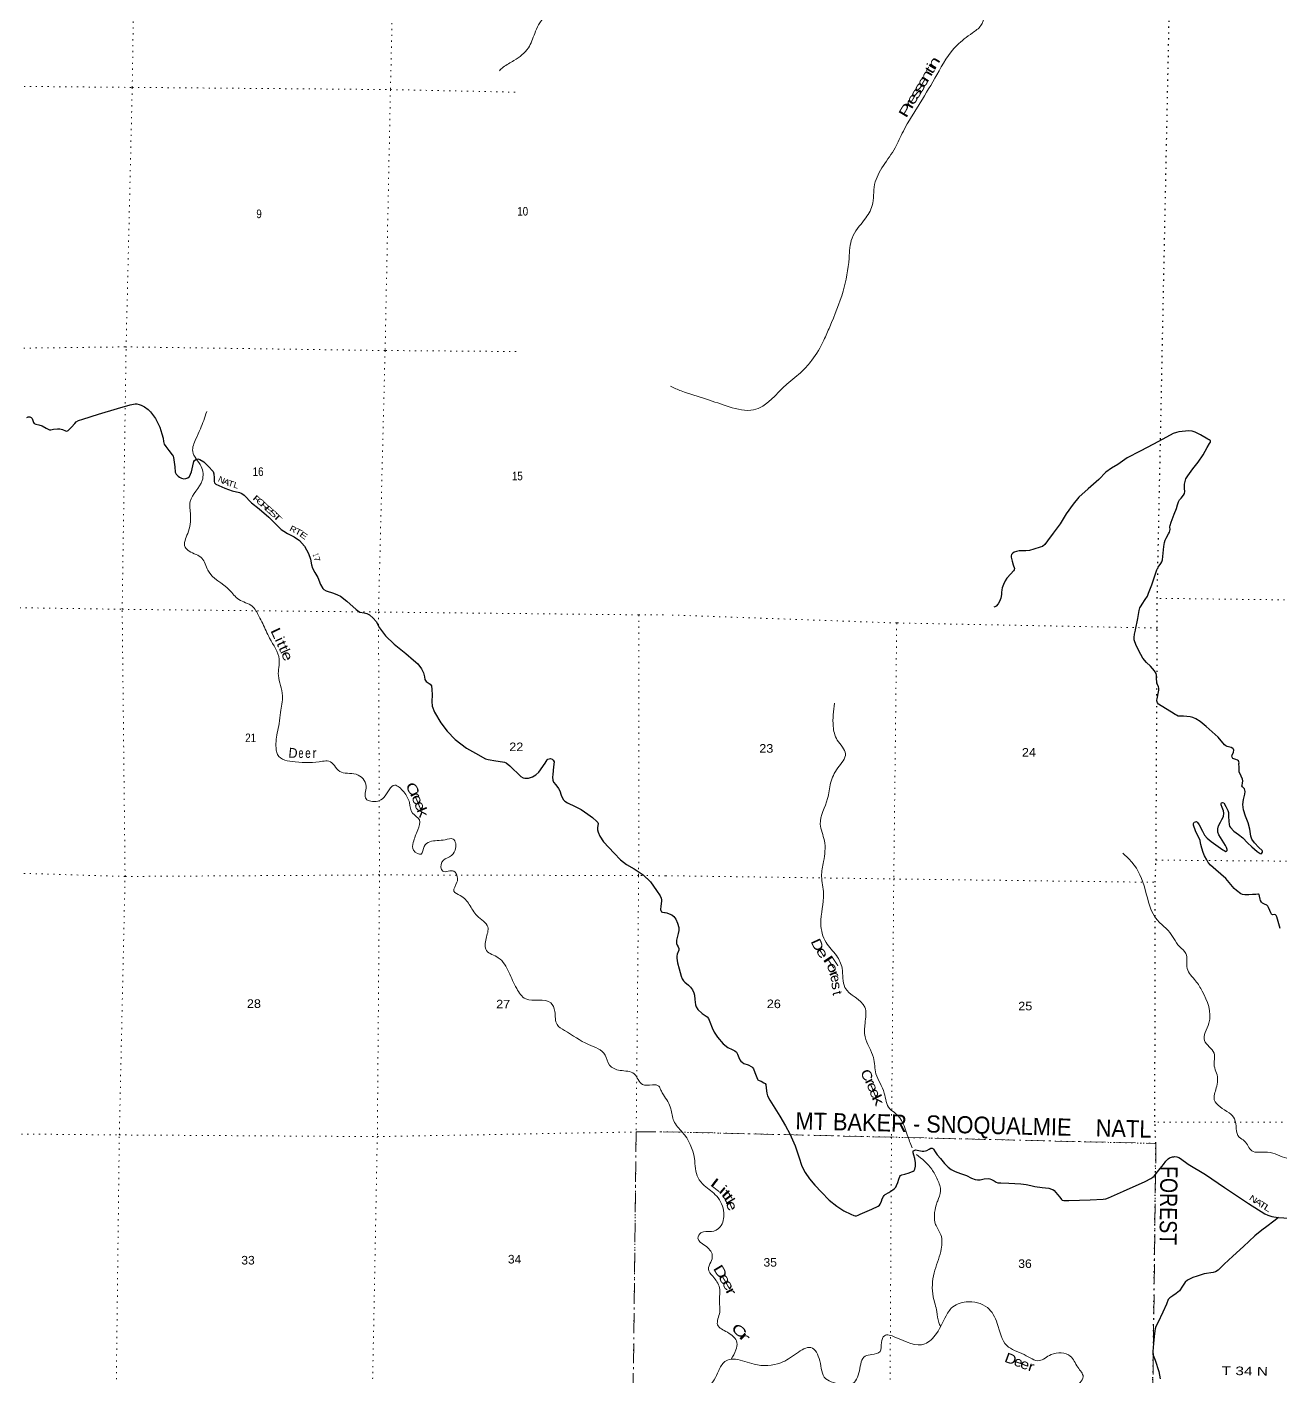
# Model space of a CAD drawing. Header units: feet. Extents: x -1048576 to 137166, y -268550 to 2097152.
# Drawn here: x -227345 to -201786, y 326257 to 353792 of the extents above; entities that cross this region are included whole.
import ezdxf
from ezdxf.enums import TextEntityAlignment as Align

# ---------------------------------------------------------------- set-up
doc = ezdxf.new("R2010")
doc.units = ezdxf.units.FT
doc.header["$LTSCALE"] = 80
doc.linetypes.add('DOT_DASHED', pattern=[7.7, 5, -1.2, 0.3, -1.2])
doc.linetypes.add('DOTTED', pattern=[1.5, 0.3, -1.2])
for name, color, linetype, lineweight in [('29', 7, 'Continuous', 25), ('39', 7, 'Continuous', 13), ('44', 7, 'DOT_DASHED', 13), ('6', 7, 'DOTTED', 25), ('7', 7, 'DOTTED', 13)]:
    doc.layers.add(name, color=color, linetype=linetype, lineweight=lineweight)
doc.layers.add('30', color=7, linetype='Continuous')
doc.layers.add('41', color=7, linetype='Continuous')

msp = doc.modelspace()

# ---------------------------------------------------------------- linework, layer by layer
at = {"layer": '29'}
for points in [[(-227346.52, 345828.68), (-227320.99, 345837.54), (-227287.7, 345841.39), (-227258.4, 345829.46), (-227238.07, 345807.86), (-227211.86, 345724.37), (-227198.24, 345703.83), (-227167.53, 345694.18), (-227100.9, 345680.04), (-227035.93, 345657.46), (-226956.45, 345607.03), (-226886.87, 345577.07), (-226856.58, 345577.07), (-226803.49, 345591.19), (-226724.65, 345597.37), (-226678.89, 345595.23), (-226618.12, 345580.64), (-226560.23, 345554.98), (-226531.49, 345550.81), (-226505.63, 345559.72), (-226437.31, 345630.81), (-226372.93, 345706.05), (-226339.67, 345740.62), (-226296.84, 345764.83)], [(-226296.84, 345764.83), (-226205.3, 345794.94), (-225884.08, 345894.25), (-225499.84, 346012.25), (-225241.23, 346083.87), (-225140.4, 346106.6), (-225103.92, 346106.09), (-225057.97, 346094.49), (-225019.12, 346075.8), (-224946.12, 346047.32), (-224874.81, 345993.05), (-224823.26, 345940.51), (-224724.32, 345807.25), (-224637.56, 345627.59), (-224592.42, 345493.12), (-224570.39, 345403.67), (-224561.98, 345334.75), (-224548.65, 345286.3), (-224511.96, 345234.52), (-224449.41, 345152.17), (-224382.86, 345067.7), (-224364.9, 345041.98), (-224353.99, 345010.42), (-224344.21, 344915.2), (-224332.31, 344823.98), (-224320.86, 344714.57), (-224304.32, 344674.49), (-224262.43, 344628.28), (-224235.67, 344607.86), (-224194.76, 344590.26), (-224148.85, 344579.59), (-224104.11, 344584.03), (-224062.02, 344595.74), (-224032.59, 344620.69), (-223991.82, 344720.74), (-223960.58, 344843.25), (-223942.38, 344927.69), (-223926.73, 344951.12), (-223902.93, 344973.21), (-223862.12, 344981.41), (-223822.22, 344973.27), (-223738.75, 344920.73), (-223647.96, 344837.69), (-223547.83, 344724.12), (-223530.81, 344677.23), (-223526.74, 344596.29), (-223528.56, 344521.57), (-223522.89, 344494.78), (-223492.6, 344468.53), (-223312.01, 344382.94), (-223157.87, 344332.72), (-223007.41, 344296.74), (-222961.55, 344276.7), (-222915.98, 344239.96), (-222766.42, 344084.77), (-222612.04, 343961.8), (-222414.42, 343791.3), (-222292.25, 343671.13), (-222157.91, 343543.74), (-222108.61, 343507.03), (-222030.7, 343458.93), (-221893.48, 343392.69), (-221784.36, 343315.57), (-221686.23, 343203.76), (-221602.63, 343055.1), (-221561.61, 342936.01), (-221540.22, 342820.31), (-221519.86, 342754.24), (-221473.33, 342667.12), (-221415.35, 342562.65), (-221358.33, 342423.1), (-221311.83, 342339.87), (-221291.69, 342318.1), (-221244.35, 342293.78), (-221092.27, 342241.59), (-221011.03, 342213.1), (-220950.43, 342183.59), (-220821.72, 342083.47), (-220631.42, 341914.26), (-220552.79, 341858.69), (-220469.88, 341841.57), (-220413.35, 341829.45), (-220356.35, 341805.43), (-220284.12, 341736.57), (-220224.59, 341664.82), (-220155, 341539.86), (-220033.87, 341377.28), (-219854.5, 341203.18), (-219620.98, 341015.64), (-219458.83, 340880.35), (-219373.46, 340801.7), (-219297.71, 340702.65), (-219260.39, 340622), (-219239.19, 340537.54), (-219232.5, 340480.8), (-219201.83, 340440.27), (-219121.06, 340385.75), (-219096.83, 340353.45), (-219084.07, 340279.16), (-219082.6, 340174.04), (-219090.09, 340032.76)], [(-204732.5, 341494.37), (-204686.19, 341725.93), (-204657.11, 341893.12), (-204644.77, 341942.1), (-204620.42, 341985.18), (-204596.41, 342021.41), (-204534.31, 342113.32), (-204491.15, 342185.64), (-204467.56, 342241.51), (-204402.11, 342412.14), (-204342.47, 342597.01), (-204297.97, 342721.53), (-204268.77, 342777.61), (-204219.5, 342846.97), (-204198.9, 342880.69), (-204185.78, 342923.78), (-204176.3, 342994.26), (-204157.68, 343193.56), (-204143.25, 343276.54), (-204127.71, 343324.7), (-204107.38, 343368.88), (-204059.51, 343454.96), (-204037.78, 343491.44), (-204030.23, 343515.08), (-204028.41, 343542.02), (-204030.28, 343600.1), (-204026.54, 343626.32), (-204005.93, 343693.77), (-203945.72, 343857.11), (-203899.35, 343973.52), (-203874.8, 344045.98), (-203854.76, 344104.09), (-203833.58, 344145.27), (-203802.95, 344184.04), (-203753.51, 344243.83), (-203734.29, 344276.41), (-203726.04, 344316.11), (-203731.07, 344376.79), (-203734.11, 344435.43), (-203732.41, 344467.5), (-203723.05, 344519.96), (-203704.31, 344576.16), (-203666.84, 344636.12), (-203562.75, 344782.09), (-203457.6, 344913.69), (-203355.85, 345065.13), (-203268.84, 345215.62), (-203222.84, 345295.56), (-203205.98, 345325.54), (-203202.23, 345338.65), (-203204.1, 345348.02), (-203211.6, 345355.51), (-203228.46, 345368.63), (-203255.87, 345385.1), (-203409.69, 345476.52), (-203515.09, 345526), (-203576, 345545.93), (-203648.11, 345554.1), (-203711.13, 345550.18), (-203848.65, 345532.25), (-203897.28, 345522.25), (-203964.22, 345499.81), (-204104.69, 345427.39), (-204365.41, 345284.22), (-204638.28, 345139.23), (-204901.43, 345001.43), (-205096.27, 344868.42), (-205225.54, 344795.36), (-205335.65, 344712.35), (-205481.46, 344563.25), (-205702.62, 344372.96), (-205887.17, 344200.25), (-206008.6, 344060.84), (-206149.21, 343861.15), (-206273.68, 343661.18), (-206416.2, 343467.58), (-206525.83, 343309.79), (-206583.62, 343233.98), (-206632.49, 343199.19), (-206681.38, 343181.05), (-206807.18, 343140.7), (-206894.77, 343116.76), (-206973.18, 343109.1), (-207048.39, 343111.14), (-207106.43, 343105.23), (-207162.57, 343095.91), (-207206.67, 343078.15)], [(-207206.67, 343078.15), (-207243.23, 343054.94), (-207260.09, 343032.46), (-207269.46, 343002.48), (-207268.03, 342976.59), (-207251.25, 342895.51), (-207226.29, 342820.35), (-207203.32, 342747.24), (-207205.76, 342719.59), (-207220.32, 342697.02), (-207273.73, 342641.34), (-207356.03, 342547.75), (-207389.35, 342498.52), (-207426.82, 342419.62), (-207451.17, 342356.14), (-207462.97, 342311.13), (-207468.03, 342260.59), (-207468.65, 342214.26), (-207481.15, 342142.56), (-207509.42, 342071.5), (-207535.48, 342026.41), (-207577.53, 341981.71), (-207601.05, 341968.33), (-207625.95, 341960.64)], [(-202402.31, 337427.71), (-202436.01, 337560.11), (-202492.6, 337695.86), (-202533.42, 337822.39), (-202543.05, 337933.06), (-202533.23, 338035.92), (-202505.15, 338144.55), (-202498.14, 338201), (-202501.57, 338227.06), (-202513.42, 338251.75), (-202553.08, 338292.81), (-202561.52, 338311.36), (-202560.6, 338325.26), (-202551.81, 338367.54), (-202544.9, 338417.93), (-202548.39, 338450.31), (-202577.65, 338509.37), (-202616.49, 338598.9), (-202618.91, 338693.89), (-202623.76, 338764.68), (-202621.47, 338785.35), (-202625.06, 338807.12), (-202634.59, 338824.69), (-202651.45, 338837.8), (-202686.91, 338848.55), (-202745, 338873.75), (-202762.71, 338900.3), (-202765.73, 338923.98), (-202761.99, 338942.71), (-202736.82, 338998.86), (-202728, 339043.16), (-202733.88, 339064.49), (-202747.59, 339077.83), (-202783.55, 339098.62), (-202861.96, 339116.08), (-202893.12, 339131.93), (-202915.87, 339149.29), (-203050.38, 339309.08), (-203290.87, 339525.17), (-203412.21, 339628.18), (-203504.08, 339684.24), (-203561.94, 339710.83), (-203618.42, 339724.51), (-203755.5, 339732.83), (-203820.47, 339733.31), (-203860.33, 339738.6), (-203899.15, 339753.92), (-203927.26, 339770.78), (-203998.45, 339819.49), (-204207.95, 339944.33), (-204264.48, 339980.6), (-204285.08, 340004.96), (-204293.32, 340026.55), (-204296.32, 340061.16), (-204292.29, 340087.13), (-204254.94, 340266.31), (-204255.11, 340304.71), (-204261.81, 340337.13), (-204289.09, 340394.15), (-204301.94, 340445.22), (-204303.55, 340493.37), (-204303.82, 340574.49), (-204311.31, 340602.59), (-204345.15, 340657.69), (-204430.28, 340754.05), (-204509.89, 340833.02), (-204582.95, 340919.2), (-204627.97, 340995.69), (-204713.95, 341160.74), (-204747.82, 341252.67), (-204759.06, 341295.76), (-204761.3, 341343.34), (-204753.44, 341408.17), (-204732.53, 341492.36)], [(-219090.09, 340032.76), (-219080.67, 339939.52), (-219034.23, 339820.38), (-218906.9, 339601.92), (-218775.98, 339426.98), (-218614.56, 339261.4), (-218380.75, 339085.97), (-218198.29, 338978.39), (-217994.36, 338867.34), (-217939.84, 338851.19), (-217781.84, 338822.89), (-217643, 338807.4), (-217606.67, 338798.69), (-217572.91, 338785.49), (-217493.73, 338722.94), (-217271.03, 338505.36), (-217227.07, 338479.66), (-217191.21, 338469.07), (-217116.01, 338471.58), (-217037.16, 338497.66), (-216966.59, 338540.23), (-216905.68, 338593.5), (-216778.09, 338778.34), (-216734.12, 338843.96), (-216718.23, 338859.26), (-216697.23, 338867.32), (-216665.73, 338871.38), (-216630.83, 338859.64), (-216609.19, 338841.09), (-216595.06, 338802.73), (-216604.48, 338699.36), (-216622.39, 338544.19), (-216627.36, 338491.77), (-216621.21, 338426.95), (-216605.15, 338392.83), (-216558.95, 338332.48), (-216502.17, 338261.59), (-216477.11, 338213.29), (-216451.7, 338124.29), (-216411.31, 338037.46), (-216374.97, 337999.1), (-216320.45, 337968.81), (-216164.07, 337894.49), (-216043.82, 337829.49), (-215905.56, 337738.68), (-215809.59, 337665.93), (-215721.57, 337588.72), (-215702.58, 337569.01), (-215694.33, 337547.64), (-215706.62, 337459.98), (-215706.62, 337415.56), (-215696.65, 337369.86), (-215662.19, 337286.33), (-215584.42, 337173.14), (-215370.13, 336941.61), (-215238.23, 336807.06), (-215113.4, 336713.09), (-214958.23, 336622.43), (-214775.66, 336496.76), (-214625.8, 336353.68), (-214502.95, 336178.93), (-214433.02, 336068.11), (-214409.95, 336021.07), (-214404.25, 335992.04), (-214405.38, 335960.34), (-214415.86, 335861.57), (-214419.6, 335790.93), (-214418.39, 335769.93), (-214410.31, 335755.79), (-214400.21, 335743.68), (-214382.04, 335737.62), (-214338.25, 335734.4), (-214326.58, 335730.98)], [(-202350.29, 336095.56), (-202423.01, 336090.7), (-202501.69, 336092), (-202550.28, 336098.82), (-202586.08, 336113.59), (-202670.18, 336177.51), (-202719.42, 336222.86), (-202889.58, 336421.63), (-203098.45, 336598.81), (-203203.76, 336695.49), (-203249.08, 336752.66), (-203278.53, 336807.84), (-203324.02, 336887.55), (-203356.71, 336956.6), (-203383.97, 337041.17), (-203402.42, 337116.95), (-203406.45, 337155.45), (-203415.13, 337199.98), (-203507.61, 337399), (-203552.58, 337515.15), (-203552.58, 337547), (-203535.71, 337571.36), (-203507.5, 337583.32), (-203490.75, 337584.47), (-203468.27, 337569.48), (-203433.92, 337519.48), (-203367.49, 337391.11), (-203324.45, 337311.62), (-203271.56, 337247.25), (-203191.45, 337182.15), (-202952.25, 337008.51), (-202924.97, 336992.46), (-202890.23, 336977.18), (-202874.39, 336979.35), (-202861.28, 336998.08), (-202863.15, 337018.69), (-202878.14, 337056.16), (-202900.24, 337100.58), (-203031.76, 337312.82), (-203051.01, 337371.75), (-203051.96, 337434.39), (-203039.25, 337502.04), (-203003.16, 337575), (-202971.94, 337631.05), (-202941.83, 337691.26), (-202934.34, 337754.95), (-202939.96, 337807.41), (-202968.06, 337871.1), (-202986.8, 337925.43), (-202988.67, 337951.66), (-202978.32, 337968.52), (-202962.44, 337977.89), (-202934.34, 337970.4), (-202892.84, 337892.36), (-202849.76, 337814.89), (-202836.43, 337768.2), (-202833.77, 337687.35), (-202829.29, 337594.35), (-202826.46, 337523.6), (-202816.32, 337492.67), (-202797.2, 337464.53), (-202729.81, 337392.71), (-202632.09, 337324.43), (-202546.51, 337254.34), (-202447.33, 337153.71), (-202364.01, 337069.51), (-202254.6, 336976.8), (-202192.75, 336935.37), (-202171.85, 336930.64), (-202154.99, 336940), (-202141.9, 336958.78), (-202140, 336979.35), (-202149.32, 336997.28), (-202214.89, 337056.95), (-202308.13, 337151.41), (-202363.35, 337227.07), (-202381.68, 337284.72), (-202389.8, 337332.56), (-202402.31, 337427.71)], [(-201782.17, 335405.65), (-201849.5, 335640.84), (-201861.13, 335669.32), (-201877.71, 335686.67), (-201901.16, 335688.16), (-201933.48, 335686.67), (-201954.52, 335692.29), (-201959.53, 335697.2), (-201975.22, 335723.72), (-201996.62, 335770.54), (-202018.22, 335830.92), (-202033.21, 335857.15), (-202057.56, 335881.51), (-202103.4, 335899.57), (-202141.87, 335924.59), (-202161.14, 335944.97), (-202183.08, 335975.18), (-202192.43, 336004.07), (-202205.57, 336063.23), (-202213.06, 336095.08), (-202222.43, 336104.44), (-202239.29, 336106.32), (-202281.59, 336100.49), (-202350.29, 336095.56)], [(-214326.58, 335730.98), (-214293.28, 335722.22), (-214248.32, 335707.23), (-214194, 335682.88), (-214148.44, 335651.85), (-214109.71, 335594.84), (-214078.11, 335515.34), (-214051.65, 335428.13), (-214047.9, 335362.57), (-214059.56, 335300.89), (-214085.07, 335224.55), (-214098.48, 335165.89), (-214095.24, 335101.49), (-214081.73, 335064.9), (-214060.09, 335032.22), (-214046.03, 334997.3), (-214049.19, 334961.33), (-214080.85, 334879.03), (-214090.98, 334843.7), (-214090.26, 334800.4), (-214077.72, 334707.26), (-214045.52, 334583.5), (-213999.64, 334433.25), (-213978.59, 334381.03), (-213952.36, 334337.95), (-213924.26, 334307.98), (-213849.41, 334248.96), (-213811.87, 334206.83), (-213772.35, 334152.74), (-213741.07, 334093.64), (-213729.79, 334044.97), (-213721.24, 333953.92), (-213710.99, 333844.66), (-213695.74, 333805.97), (-213658.07, 333752.88), (-213572.7, 333670.67), (-213472.96, 333602.35), (-213444.74, 333569.95), (-213416.21, 333498.39), (-213369.81, 333378.89), (-213324.86, 333290.85), (-213257.99, 333190.73), (-213141.28, 333051.09), (-213047.72, 332977.17), (-212963.68, 332935.38), (-212907.64, 332908.19), (-212875.3, 332882.5), (-212850.27, 332840.58), (-212811.57, 332742.97), (-212804.12, 332725.16), (-212784.05, 332700.09), (-212757.29, 332678.33), (-212722.26, 332654.63), (-212634.01, 332622.87), (-212562.08, 332581.28), (-212540, 332565.94), (-212524.37, 332544.3), (-212499.48, 332465.1), (-212447.24, 332332.93), (-212435.1, 332318.68), (-212413.43, 332304.09), (-212367.27, 332289.18), (-212313.31, 332257.99), (-212290.87, 332241.88), (-212277.62, 332221.04), (-212268.73, 332150.19), (-212254.38, 332044.9), (-212241.19, 331990.14), (-212192.23, 331902.46), (-211985.86, 331577.85), (-211874.24, 331378.03), (-211786.2, 331214.97), (-211675.37, 330968.7), (-211602.48, 330745.28), (-211541.09, 330558.41), (-211468.61, 330429.94), (-211382.01, 330301.24), (-211271.88, 330170.16), (-211136.46, 330026.49), (-210985.28, 329861.09), (-210824.54, 329738.52), (-210682.82, 329647.29), (-210540.75, 329576.26), (-210480.61, 329553.05), (-210453.3, 329546.41), (-210424.23, 329546.06)], [(-210424.23, 329546.06), (-210387.74, 329555.77), (-210353.11, 329575.19), (-210253.47, 329620.01), (-210109.14, 329682.27), (-209983.03, 329740.8), (-209958.79, 329759.95), (-209943.98, 329782.57), (-209916.69, 329844.75), (-209900.72, 329892.94), (-209876.72, 329941.06), (-209863.26, 329960.38), (-209838.91, 329977.23), (-209768.46, 330018.06), (-209686.77, 330075.3), (-209649.72, 330100.86), (-209623.49, 330128.96), (-209608.6, 330162.89), (-209583.4, 330221.06), (-209560.04, 330289.36), (-209540.89, 330347.63), (-209527.96, 330364.98), (-209502.05, 330377.29), (-209441.25, 330392.45), (-209347.97, 330419.2), (-209268.71, 330452.23), (-209250.74, 330471.75), (-209237.66, 330498.18), (-209222.55, 330556.52), (-209219.4, 330623.13), (-209232.01, 330712.23), (-209253, 330783.28), (-209269.47, 330827.65), (-209271.34, 330861.37), (-209261.97, 330874.48), (-209251.35, 330880.22), (-209222.64, 330887.59), (-209184.68, 330885.18), (-209122.38, 330870.01), (-209085.9, 330863.24), (-209051.91, 330860.77), (-209018.46, 330866.99), (-208991.05, 330879.96), (-208942.15, 330907.44), (-208911.69, 330921.31), (-208881.32, 330924.62), (-208866.74, 330919.44), (-208853.42, 330903.96), (-208820.09, 330846.84), (-208776.74, 330785.52), (-208713.38, 330713.77), (-208632.59, 330612.24), (-208556.93, 330539.47), (-208493.97, 330490.48), (-208413.43, 330449.27), (-208300.84, 330410), (-208178.5, 330365.56), (-208078.53, 330311.38), (-208002.24, 330287.9), (-207956.37, 330280.69), (-207903.5, 330280.21), (-207822.5, 330297.06), (-207737.56, 330307.78), (-207703.5, 330301.29), (-207669.28, 330288.47), (-207617.38, 330255.29), (-207575.46, 330228.34), (-207542.41, 330220.75), (-207482.84, 330216.71), (-207315.5, 330207.89), (-207069.52, 330195.75), (-206963.6, 330185.15), (-206866.22, 330166.13), (-206785.87, 330144.6), (-206635.8, 330121.46), (-206504.02, 330105.61), (-206446.61, 330091.49), (-206418.51, 330080.25), (-206391.77, 330061.33), (-206326.57, 329979.45)], [(-206326.57, 329979.45), (-206279.12, 329922.1), (-206243.53, 329879.09), (-206231.2, 329866.71), (-206195.61, 329857.35), (-206090.48, 329860.41), (-205660.51, 329869.47), (-205393.92, 329883.26), (-205335.82, 329892.94), (-205282.48, 329909.7), (-204975.39, 330050.09), (-204534.23, 330242.8), (-204422.18, 330305.6), (-204378.64, 330333.13), (-204352.74, 330354.96), (-204284.65, 330442.72), (-204228.98, 330512.51), (-204165.04, 330594.28), (-204115.49, 330660.13), (-204066.25, 330707.8), (-204043.34, 330724.62), (-204017.32, 330737.3), (-203981.53, 330748.97), (-203954.54, 330750.4), (-203929.08, 330752.72), (-203888, 330747.28), (-203850.41, 330732.11), (-203813.95, 330711.72), (-203660.46, 330600.1), (-203308.88, 330390.26), (-202919.93, 330123.24), (-202427.03, 329797.94), (-202095.69, 329584.4), (-202033.6, 329557.11), (-201951.26, 329533.53), (-201820.48, 329511.17), (-201471.69, 329493.3)], [(-201814.95, 329510.89), (-201910.51, 329437.91), (-202057.65, 329329.23), (-202159.89, 329250.11), (-202298.99, 329139.27), (-202532.74, 328920.91), (-202745.94, 328724.43), (-202926.38, 328555.7), (-203048.68, 328437.52), (-203104.57, 328401.06), (-203151.7, 328386.95), (-203335.33, 328358.41), (-203477.63, 328312.02), (-203562.58, 328285.39), (-203618.12, 328261.45), (-203672.44, 328231.47), (-203721.14, 328188.39), (-203777.49, 328107.12), (-203839.59, 328015.22), (-203901.07, 327959.67), (-203974.55, 327910.38), (-204035.72, 327873), (-204066.64, 327835.13), (-204104.56, 327740.81), (-204177.88, 327582.42), (-204280.54, 327359.88), (-204320.17, 327283.76), (-204331.05, 327237.48), (-204337.75, 327199.21), (-204349.79, 327084.26), (-204366.32, 326943.12), (-204377.17, 326779.66), (-204372.38, 326704.84), (-204335.87, 326597.17), (-204261.04, 326369.67), (-204231.3, 326219.69)]]:
    msp.add_lwpolyline(points, dxfattribs=at)
at = {"layer": '39'}
for points in [[(-139726.18, 284721.75), (-139786.61, 284683.23), (-139865.18, 284636.58), (-139935.68, 284589.96), (-139981.99, 284555.51), (-140024.23, 284506.92), (-140030.24, 284490.75), (-140030.24, 284490.75), (-140086.75, 284492.64)], [(-205210.43, 368386.98), (-205043.3, 368157.5), (-204766.94, 368099.33), (-204152.42, 368158.42), (-204013.47, 368094.98), (-203899.96, 367855.89), (-203745.48, 367404.39), (-203701.43, 367052.55), (-203586.1, 366785.16), (-203702.65, 366579.73), (-203695.4, 366458.45), (-203555.14, 366291.94), (-203450, 366010.47), (-203316.27, 365775.3), (-203271.05, 365593.18), (-203116.44, 365456.91), (-203010.68, 365266.36), (-202979.6, 365084.32), (-202714.52, 364854.46), (-202600.27, 364429.46), (-202777, 363992), (-202796.66, 363775.91), (-202987.32, 363663.85), (-203102.37, 363383.65), (-203168.24, 363204.19), (-203139.48, 362979.73), (-202994.77, 362871.81), (-202978.24, 362631.25), (-203092.44, 362474.3), (-203111.66, 362322.87), (-202870.71, 362109.31), (-202793.75, 361842.14), (-202750.96, 361601.44), (-202728.7, 361312.36), (-202736.65, 361037.59), (-202861.06, 360864.54), (-202894.82, 360654.59), (-203015.76, 360398.66), (-203141.35, 360053.86), (-203343.69, 360006.53), (-203474.74, 359748.65), (-203692.91, 359454.89), (-204151.02, 358932.17), (-204368.15, 358494.94), (-204679.99, 358092.61), (-205006.41, 357625.71), (-205133.14, 357408.21), (-205316.87, 357128.4), (-205430.08, 356821.92), (-205593.16, 356606.65), (-205843.86, 356282.78), (-206049.48, 356051.59), (-206236.83, 355832.42), (-206685.28, 355244.98), (-207133.7, 354956.6), (-207197.09, 354845.83), (-207256.85, 354674.42), (-207419.06, 354586.45), (-207541.47, 354411.36), (-207667.76, 354258.52), (-207804.74, 354020.88), (-207890.96, 353819.31), (-208059.65, 353670.75), (-208376.52, 353417.98), (-208786.68, 352818.2), (-209123.9, 352248.31), (-209469.29, 351666.33), (-209637.26, 351327.84), (-209876.1, 350965.5), (-210054.49, 350580.59), (-210103.91, 350148.45), (-210259.39, 349864.44), (-210514.48, 349488.05), (-210575.88, 349078.22), (-210697.68, 348402.01), (-210971.33, 347676.16), (-211090.38, 347402.04), (-211335.58, 346995.28), (-211528.99, 346776.15), (-211845.97, 346507.21), (-212524.28, 345983.74), (-213024.85, 346045.23), (-213482.35, 346201.44), (-214000.37, 346368.1), (-214220.73, 346464.74)], [(-214108.33, 358468.78), (-214242.29, 358256.67), (-214376.97, 358071.6), (-214571.83, 357935.46), (-214767.62, 357680.05), (-214861.67, 357527.05), (-215018.94, 357291.59), (-215376.33, 356762.34), (-215571.78, 356288.58), (-215672.69, 356030.49), (-215798.13, 355734.16), (-215819.51, 355317.84), (-216040.93, 355141.45), (-216077.1, 354901.11), (-216206.52, 354612.9), (-216528.3, 354251.2), (-216909.02, 353837.35), (-216989.13, 353659.99), (-217118.57, 353367.73), (-217411.31, 353106.92), (-217632.42, 352970.97), (-217709.69, 352898.72)], [(-223678.72, 345946.67), (-223808.62, 345595.79), (-223901.05, 345390.21), (-223965.61, 345133.89), (-223790.31, 344827.41), (-223770.28, 344544.23), (-224015.89, 344111.25), (-224009.92, 343838.28), (-224067.34, 343460.61), (-224119.94, 343184), (-224037.79, 343102.56), (-223776.45, 342957.22), (-223653.17, 342711.75), (-223216.15, 342308.44), (-223023.83, 342115.05), (-222752.31, 341979.75), (-222614.57, 341776.63), (-222537.02, 341622.44), (-222395.96, 341326.3), (-222201.42, 340896.36), (-222218.12, 340562.89), (-222173.23, 340362.43), (-222134.47, 340151.91), (-222173.43, 339812.53), (-222201.42, 339586.29), (-222239.24, 339394.48), (-222260.1, 339044.87), (-222232.55, 338951.68), (-221876.36, 338801.64), (-221314.99, 338815.98), (-221189.77, 338821.18), (-220967.3, 338609.39), (-220632.62, 338550.48), (-220426.56, 338304.43), (-220428.54, 338047.69), (-220331.99, 338000.52), (-220068.94, 338077.56), (-219844.92, 338328.73), (-219660.25, 338189.99), (-219544.83, 337972.87), (-219479.87, 337756.1), (-219339.6, 337619.68), (-219371.42, 337419.74), (-219466.3, 337159.6), (-219459.44, 337001.85), (-219302.56, 336923.95), (-219244.85, 337077.2), (-219131.06, 337171.44), (-218815.77, 337215.77), (-218654.15, 337228.81), (-218609.45, 337004.09), (-218725.57, 336869.44), (-218881.87, 336759.32), (-218865.12, 336575.23), (-218636.99, 336573.66), (-218569.23, 336459.97), (-218574.11, 336350.83), (-218638.12, 336165.28), (-218507.58, 336075.42), (-218323.24, 335894.22), (-218165.53, 335662.66), (-217945.19, 335436.73), (-217981.33, 335200.44), (-217971.1, 334955.74), (-217731.98, 334808.53), (-217516.22, 334511.88), (-217355.24, 334181.23), (-217171.13, 333969.7), (-216660.97, 333887.34), (-216579.54, 333712.92), (-216533.16, 333443.71), (-216380.63, 333325.4), (-215892.24, 333039), (-215550.68, 332824.37), (-215463.44, 332617.55), (-215248.23, 332510.94), (-214958.07, 332438.18), (-214792.16, 332222.74), (-214588.3, 332215.27), (-214455.28, 332186.05), (-214421.44, 332123.14), (-214387.64, 332056.2), (-214362.85, 332009.39)], [(-210876.47, 340001.22), (-210899.9, 339530.54), (-210816.99, 339249.19), (-210649.23, 338967.36), (-210806.75, 338679.31), (-210952.29, 338371), (-211015.07, 338054.12), (-211164.08, 337533.65), (-211079.54, 337195.72), (-211096.59, 336771.48), (-211137.04, 336468.62), (-211097.03, 336116.8), (-211151.73, 335504.86), (-211045.28, 335120.32), (-210832.98, 334852.37), (-210719.62, 334593.08), (-210661.69, 334202.76), (-210254.36, 333800.32), (-210250.57, 333468.91), (-210250.44, 333194.1), (-210079.61, 332770.8), (-210027.31, 332443.16), (-209858.31, 332048.16), (-209747.38, 331728.26), (-209626.82, 331632.59), (-209389.42, 331196.78), (-209290.59, 330932.3)], [(-200702.41, 330974.88), (-201178.51, 330775.57), (-201645.54, 330719.67), (-202038.6, 330845.19), (-202363.66, 330871.32), (-202509.77, 331070.18), (-202618.32, 331147.59), (-202714.74, 331521.97), (-202825.01, 331643.84), (-203126.2, 331910.29), (-203086.16, 332152.53), (-203080.04, 332455.59), (-203127.57, 332595.29), (-203131.81, 332860.02), (-203326, 333117.76), (-203238.73, 333470.87), (-203371.61, 334126.33), (-203507.53, 334337.26), (-203679.54, 334588.81), (-203707.73, 334896.11), (-203834.04, 335036.26), (-204068.14, 335364.96), (-204280.89, 335566.23), (-204537.15, 336198.15), (-204806.04, 336757.4), (-204989.79, 336938.94)], [(-214362.85, 332009.39), (-214211.84, 331727.76), (-214152.94, 331478.88), (-213978.74, 331253.58), (-213731.92, 330716.69), (-213655.88, 330316.16), (-213531.66, 330165.92), (-213276.63, 329944.2), (-213131.49, 329603.89), (-213206.17, 329319.41), (-213382.58, 329223.44), (-213596.88, 329198.41), (-213658.26, 329085.61), (-213515.85, 328937.28), (-213365.7, 328738.39), (-213396.96, 328599.14), (-213444.39, 328457.97), (-213358.51, 328314.01), (-213218.73, 328076.79), (-213220.64, 327797.95), (-213214.05, 327579.69), (-213258.25, 327321.3), (-213057.28, 327168.59), (-212864.79, 326959.35), (-212883.99, 326809.94), (-212982.25, 326620.56)], [(-209201.74, 330797.65), (-208891.21, 330496.79), (-208773.49, 330281.92), (-208708.44, 330047.15), (-208768.36, 329851.49), (-208799.27, 329762.76), (-208810.04, 329370.82), (-208706.44, 329160.08), (-208704.74, 328818.58), (-208841.07, 328380.89), (-208860.57, 327894.02), (-208785.88, 327590.5), (-208746.98, 327372.04), (-208710.26, 327287.99)], [(-214422.29, 325815.26), (-214204.94, 325956.77), (-214006.39, 326040.49), (-213865.44, 325972.99), (-213742.6, 325917.73), (-213495.53, 326007.23), (-213258.95, 326335.23), (-213150.53, 326532.63), (-213059.15, 326600.8), (-212891.37, 326618.02), (-212514.3, 326516.83), (-211970.69, 326546.02), (-211648.17, 326738.14), (-211354.43, 326857.69), (-211174.46, 326589.92), (-211051.74, 326221.46), (-210896.71, 326145.8), (-210727.3, 326104.41), (-210529.31, 326107.31), (-210365.8, 326385.21), (-210246.58, 326683.58), (-210111.02, 326715.13), (-209944.96, 326774.79), (-209915.42, 326958.49), (-209853.85, 327099.58), (-209639.91, 327072.08), (-209032.82, 326931.17), (-208795.02, 327141.97), (-208565.91, 327558.92), (-208490.47, 327659.51), (-208186.58, 327787.08), (-207755.05, 327673.45), (-207553.26, 327346.97), (-207360.39, 326897.27), (-207004.09, 326713.36), (-206693.84, 326590.33), (-206454.61, 326714.23), (-206064.94, 326683.69), (-205908.93, 326456.48), (-205801.18, 326261.87), (-205984.64, 326020.45), (-206073.41, 325742.12), (-205907.55, 325478.48), (-205676.26, 325329.64), (-205545.91, 325189.46), (-205382.93, 325095.57), (-205285.27, 324901.02), (-205077.12, 324618.95), (-204728.21, 324241.1), (-204415.34, 323909.93), (-204277.45, 323690.9), (-204122.06, 323372.77), (-203929.35, 322900.84), (-203753.51, 322618.96), (-203576.66, 322484.58), (-203280.33, 322373.92)]]:
    msp.add_spline(points, degree=3, dxfattribs=at)
at = {"layer": '44'}
for points in [[(-235450.06, 368686.66), (-235694.3, 358500.05), (-236047.35, 336772.26), (-230711.59, 336629.23), (-230931.49, 325933.88), (-220273.27, 325782.9), (-214982.18, 325924.27), (-214918.78, 331255.13), (-214369.64, 331259.09)], [(-214369.64, 331259.09), (-204316.81, 331020.34), (-204377.73, 326213.71), (-204462.18, 322384.74)]]:
    msp.add_lwpolyline(points, dxfattribs=at)
at = {"layer": '6'}
msp.add_lwpolyline([(-204462.18, 322384.74), (-204386.02, 325837.97), (-204377.52, 326230.05), (-204316.81, 331020.34), (-204337.37, 331452.53), (-204332.11, 336346.49), (-204314.86, 336799.02), (-204290.49, 341533.24), (-204290.37, 342139.43), (-203962.44, 358122.82)], dxfattribs=at)
at = {"layer": '7'}
for points in [[(-225489.77, 322587.71), (-225526.91, 325852.49), (-225462.04, 331194.33), (-225344.7, 336466.17), (-225403.66, 341915.11), (-225324.18, 347251.9), (-225198.49, 352560.06), (-225110.31, 358501.29)], [(-219797.03, 358432.38), (-219931.45, 352515.73), (-220041.1, 347193.3), (-220175.07, 341858.9), (-220155.82, 336497.17), (-220198.96, 331160.13), (-220302.88, 325787.64), (-220260.02, 322535.38)], [(-235789.54, 352638.79), (-230526.06, 352608.86), (-225198.49, 352560.06), (-219931.45, 352515.73), (-217315.34, 352461.33)], [(-217368.2, 347172.88), (-220043.12, 347193.31), (-225346.27, 347268.22), (-230626.28, 347201.45), (-235875.12, 347372.01)], [(-235960.6, 342110.95), (-230732.99, 341998.28), (-225403.66, 341915.11), (-220175.07, 341858.9), (-214865.73, 341802.15), (-214268.13, 341801.86)], [(-183655.56, 341962.46), (-187690.32, 341954.7), (-193045.34, 341999.75), (-198333.55, 342066.65), (-204290.37, 342139.43)], [(-214865.73, 341802.15), (-214868.4, 336476.96), (-214918.78, 331255.13), (-214982.18, 325924.27), (-214923.81, 322483.24)], [(-204290.49, 341533.24), (-209604.71, 341636.65), (-214268.13, 341801.86)], [(-209604.71, 341636.65), (-209664.74, 336415.67), (-209708.37, 331527.89)], [(-214319.36, 336481.27), (-214866.32, 336485.03), (-220155.82, 336497.17), (-225344.7, 336466.17), (-230711.59, 336629.23), (-236047.35, 336772.26)], [(-204314.86, 336799.02), (-198361.88, 336754.55), (-193045.17, 336719.82), (-189955.4, 336655.27)], [(-214319.36, 336481.27), (-209664.74, 336415.67), (-204332.11, 336346.49)], [(-233365.65, 331367.19), (-230820.49, 331242.48), (-225462.04, 331194.33), (-220198.96, 331160.13), (-214918.78, 331255.13), (-214369.64, 331259.09)], [(-204316.81, 331020.34), (-209711.75, 331148.89), (-214369.64, 331259.09)], [(-183743.46, 331312.5), (-187742.79, 331352.7), (-193063.17, 331442.01), (-198376.02, 331450.45), (-204337.37, 331452.53)], [(-209711.21, 331209.79), (-209711.75, 331148.89), (-209740.83, 325904.73), (-209708.25, 322433.52)]]:
    msp.add_lwpolyline(points, dxfattribs=at)

# ---------------------------------------------------------------- texts
at = {"layer": '30'}
for s, rotation, width, p in [('N', 334.642, 1.15, (-223402.08, 344503.09)), ('A', 336.314, 1.25, (-223299.01, 344454.31)), ('T', 341.954, 1.2, (-223204.09, 344421.41)), ('L', 343.117, 1.15, (-223096.7, 344388.21)), ('F', 317.086, 1.85, (-222690.81, 344112.06)), ('O', 320.216, 1.45, (-222617.31, 344054.1)), ('R', 317.311, 1.6, (-222533.26, 343974.54)), ('E', 317.916, 1.7, (-222443.64, 343897.7)), ('S', 319.213, 1.65, (-222361.27, 343825.4)), ('T', 316.582, 2, (-222277.7, 343745.32)), ('R', 334.232, 1.15, (-221941.33, 343493.52)), ('T', 332.642, 1.45, (-221837.39, 343442.44)), ('E', 324.749, 1.5, (-221735.46, 343372.39)), ('1', 289.006, 0.45, (-221511.71, 343006.1)), ('7', 286.681, 1.15, (-221487.21, 342923.49)), ('N', 326.576, 1.3, (-202363.91, 329840.15)), ('A', 327.199, 1.45, (-202258.05, 329770.72)), ('T', 326.858, 1.6, (-202169.7, 329715.12)), ('L', 327.199, 1.6, (-202071.58, 329650.67))]:
    msp.add_text(s, height=120, rotation=rotation, dxfattribs=dict(at, width=width)).set_placement(p, align=Align.CENTER)
at = {"layer": '41'}
for s, rotation, width, p in [('i', 59.023, 1.35, (-208812.22, 352935.38)), ('n', 59.023, 1.6, (-208766.27, 353015.53)), ('e', 59.39, 1.5, (-208992.27, 352627.8)), ('n', 59.39, 1.6, (-208920.91, 352748.43)), ('t', 59.39, 1.4, (-208851.04, 352864.21)), ('s', 59.382, 1.75, (-209130.72, 352394.39)), ('s', 59.382, 1.75, (-209064.04, 352506.53)), ('P', 59.313, 1.6, (-209338.69, 352044.18)), ('r', 59.311, 1.7, (-209261.22, 352168.28)), ('e', 59.311, 1.5, (-209203.79, 352279.06)), ('L', 295.415, 1.4, (-222340.79, 341387.98)), ('i', 295.415, 1.15, (-222280.91, 341263.06)), ('t', 295.127, 1.25, (-222240.66, 341176.95)), ('t', 295.127, 1.25, (-222197.51, 341085.54)), ('e', 293.569, 1.3, (-222127.34, 340925.23)), ('D', 354.22, 0.95, (-221927.91, 338885.67)), ('e', 0.22, 0.7, (-221756.19, 338883.9)), ('e', 0.707, 0.75, (-221612.99, 338884.52)), ('C', 304.285, 1.45, (-219561.73, 338193.46)), ('r', 296.595, 1.55, (-219506.89, 338088.55)), ('e', 293.261, 1.3, (-219470.06, 337997.32)), ('e', 292.156, 1.25, (-219418.07, 337871.46)), ('k', 292.324, 1.45, (-219365.32, 337738.63)), ('D', 294.379, 1.3, (-211311.9, 335030.32)), ('e', 302.366, 1.55, (-211203.69, 334861.53)), ('F', 303.957, 1.9, (-211033.93, 334649.91)), ('o', 296.102, 1.35, (-211000.37, 334563.21)), ('r', 293.116, 1.45, (-210961.44, 334439.53)), ('s', 282.088, 1.2, (-210928, 334220.91)), ('C', 293.52, 1.2, (-210304.29, 332375.38)), ('r', 295.973, 1.5, (-210231.69, 332239)), ('e', 293.948, 1.3, (-210187.06, 332135.86)), ('e', 292.579, 1.25, (-210135.18, 332007.35)), ('k', 296.963, 1.6, (-210072.85, 331863.9)), ('L', 322.43, 1.8, (-213322.57, 330097.49)), ('i', 319.256, 1.7, (-213211.07, 330002.46)), ('t', 312.244, 1.9, (-213154.46, 329927.08)), ('t', 306.824, 1.65, (-213109.24, 329856.12)), ('l', 301.226, 1.25, (-213083.73, 329793.69)), ('e', 292.999, 1.3, (-213060.08, 329713.2)), ('D', 301.29, 1.45, (-213285.16, 328352.28)), ('e', 300.862, 1.5, (-213195.03, 328206.57)), ('e', 299.04, 1.45, (-213125.77, 328085.54)), ('r', 298.034, 1.6, (-213070.32, 327957.65)), ('C', 321.975, 1.55, (-212879.74, 327123.84)), ('r', 317.258, 2.15, (-212772.15, 327007.38)), ('D', 339.939, 1.2, (-207312.84, 326533.46)), ('e', 341.468, 1.15, (-207151.37, 326473.43)), ('e', 340.102, 1.2, (-207019.97, 326423.36)), ('r', 342.975, 1.25, (-206886.35, 326376.33))]:
    msp.add_text(s, height=200, rotation=rotation, dxfattribs=dict(at, width=width)).set_placement(p, align=Align.CENTER)
for s, rotation, p in [('l', 293.569, (-222169.84, 341022.66)), ('r', 0.707, (-221479.68, 338884.9)), ('e', 283.393, (-210946.14, 334363.52)), ('t', 284.007, (-210909.08, 334066.08))]:
    msp.add_text(s, height=200, rotation=rotation, dxfattribs=at).set_placement(p, align=Align.CENTER)
at = {"layer": '44'}
for s, rotation, width, p in [('MT BAKER - SNOQUALMIE    NATL', 358.64, 0.95, (-211673.69, 331309.12)), (' FOREST', 269.274, 0.85, (-204223.04, 330673.1))]:
    msp.add_text(s, height=350, rotation=rotation, dxfattribs=dict(at, width=width)).set_placement(p)
at = {"layer": '6', "width": 1.35}
msp.add_text('T 34 N', height=175, rotation=358.898, dxfattribs=at).set_placement((-202980.02, 326301.92))
at = {"layer": '7'}
for s, width, p in [('9', 0.85, (-222667.11, 349893.72)), ('10', 0.85, (-217344.27, 349946.28)), ('16', 0.85, (-222741.61, 344637.12)), ('15', 0.85, (-217453.91, 344546.45)), ('21', 0.85, (-222894.02, 339205.72)), ('22', 1.1, (-217508.38, 339022.08)), ('23', 1.1, (-212407.93, 338989.78)), ('24', 1.1, (-207050.53, 338910.14)), ('28', 1.1, (-222859.39, 333785.13)), ('27', 1.1, (-217775.2, 333774.87)), ('26', 1.1, (-212254.48, 333780.49)), ('25', 1.1, (-207125.6, 333735.63)), ('33', 1.05, (-222973.81, 328551.69)), ('34', 1.05, (-217535.79, 328572.45)), ('35', 1.05, (-212322.16, 328508.42)), ('36', 1.05, (-207124.36, 328480.94))]:
    msp.add_text(s, height=175, dxfattribs=dict(at, width=width)).set_placement(p)

doc.saveas('drawing.dxf')
